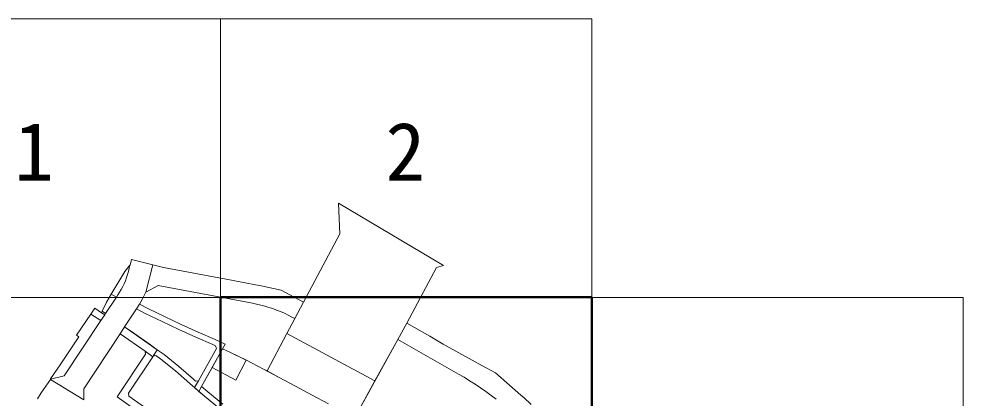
# Model space of a CAD drawing. Units: millimetres at full size, sheet at 1:500; details may follow other scales. Extents: x 56386042 to 56854500, y 25771750 to 26117216.
# Drawn here: x 56818895 to 56854500, y 26070853 to 26085149 of the extents above; entities that cross this region are included whole.
import ezdxf
from ezdxf.enums import TextEntityAlignment as Align

# ---------------------------------------------------------------- set-up
doc = ezdxf.new("R2010")
doc.units = ezdxf.units.MM
doc.header["$LTSCALE"] = 500
doc.layers.add('レイヤ1', color=7, linetype='Continuous', lineweight=13)
doc.styles.add('ＭＳ ゴシック', font='')
doc.styles.get('ＭＳ ゴシック').set_extended_font_data('MS Gothic')

msp = doc.modelspace()

# ---------------------------------------------------------------- linework, layer by layer
at = {"layer": 'レイヤ1'}
for p, q in [((56812500, 26085149.2), (56825780, 26085149.2)), ((56825780, 26085149.2), (56840500, 26085149.2)), ((56826500, 26075189.2), (56826500, 26085149.2)), ((56840500, 26075189.2), (56840500, 26085149.2)), ((56830951, 26078199), (56834908.5, 26075850.4)), ((56830993.4, 26077043.1), (56830951, 26078199)), ((56829626.6, 26074469.4), (56830993.4, 26077043.1)), ((56823085.3, 26075867.9), (56823137.9, 26076078.6)), ((56823137.9, 26076078.6), (56823944.4, 26075877.5)), ((56822892.1, 26075622.4), (56823084.1, 26075866.4)), ((56823059, 26075746.5), (56823029.2, 26075627.7)), ((56823084.1, 26075866.4), (56823059, 26075746.5)), ((56823084.1, 26075866.4), (56823085.3, 26075867.9)), ((56823944.4, 26075877.5), (56823680.4, 26074851.5)), ((56823944.4, 26075877.5), (56824143.4, 26075827.9)), ((56824143.4, 26075827.9), (56824345.2, 26075775.1)), ((56824345.2, 26075775.1), (56826436.4, 26075384.2)), ((56834639.1, 26075777.4), (56833525.3, 26073680.1)), ((56834908.5, 26075850.4), (56834639.1, 26075777.4)), ((56822380, 26074767.2), (56822892.1, 26075622.4)), ((56822955.4, 26075394.1), (56822911.5, 26075279.8)), ((56822994.6, 26075510.2), (56822955.4, 26075394.1)), ((56823029.2, 26075627.7), (56822994.6, 26075510.2)), ((56826436.4, 26075384.2), (56826647.8, 26075348)), ((56826647.8, 26075348), (56827811.8, 26075121.2)), ((56822810.3, 26075056.7), (56822753, 26074948.4)), ((56822863.1, 26075167.2), (56822810.3, 26075056.7)), ((56822911.5, 26075279.8), (56822863.1, 26075167.2)), ((56823680.4, 26074851.5), (56824144.3, 26075100.7)), ((56824144.3, 26075100.7), (56827706.5, 26074428.7)), ((56826500, 26075189.2), (56826500, 26065229.2)), ((56827811.8, 26075121.2), (56828032.8, 26075090.5)), ((56828032.8, 26075090.5), (56828780.5, 26074925.8)), ((56840500, 26075189.2), (56840500, 26065229.2)), ((56812500, 26074649.2), (56854500, 26074649.2)), ((56822570.8, 26074656), (56822165.6, 26074043.9)), ((56822198.6, 26074464.2), (56822380, 26074767.2)), ((56822570.8, 26074656), (56822380, 26074767.2)), ((56822628.3, 26074742.9), (56822570.8, 26074656)), ((56822691.5, 26074842.5), (56822628.3, 26074742.9)), ((56822753, 26074948.4), (56822691.5, 26074842.5)), ((56823558.9, 26074599.3), (56823621.9, 26074724.3)), ((56823621.9, 26074724.3), (56823680.4, 26074851.5)), ((56828780.5, 26074925.8), (56829626.6, 26074469.4)), ((56854500, 26074649.2), (56854500, 26065229.2)), ((56822040.2, 26074131.8), (56822198.6, 26074464.2)), ((56823445.2, 26074397.9), (56823331.9, 26074220.5)), ((56823445.2, 26074397.9), (56823491.5, 26074476.6)), ((56823754.9, 26074226.5), (56823445.2, 26074397.9)), ((56823491.5, 26074476.6), (56823558.9, 26074599.3)), ((56827706.5, 26074428.7), (56827860.8, 26074397.2)), ((56827860.8, 26074397.2), (56828014.1, 26074361)), ((56828014.1, 26074361), (56828166.2, 26074320.3)), ((56828166.2, 26074320.3), (56828317.1, 26074275.1)), ((56828317.1, 26074275.1), (56828466.5, 26074225.3)), ((56829626.6, 26074469.4), (56829298.3, 26073851.2)), ((56821062.6, 26073226.6), (56821603.3, 26074020.2)), ((56821603.3, 26074020.2), (56821752.7, 26074239.6)), ((56821603.3, 26074020.2), (56821988.1, 26073775.6)), ((56821752.7, 26074239.6), (56822012.8, 26074074.3)), ((56821988.1, 26073775.6), (56822134.6, 26073996.9)), ((56822012.8, 26074074.3), (56822040.2, 26074131.8)), ((56822134.6, 26073996.9), (56822012.8, 26074074.3)), ((56822165.6, 26074043.9), (56822040.2, 26074131.8)), ((56822134.6, 26073996.9), (56822165.6, 26074043.9)), ((56822882.5, 26073541.5), (56823331.9, 26074220.5)), ((56823331.9, 26074220.5), (56823658.8, 26074039.6)), ((56823658.8, 26074039.6), (56824293.3, 26073738)), ((56824383.1, 26073927.9), (56823754.9, 26074226.5)), ((56825017.3, 26073629.8), (56824383.1, 26073927.9)), ((56828466.5, 26074225.3), (56828614.4, 26074171.1)), ((56828614.4, 26074171.1), (56828760.5, 26074112.5)), ((56828760.5, 26074112.5), (56828904.9, 26074049.5)), ((56828904.9, 26074049.5), (56829047.3, 26073982.2)), ((56829047.3, 26073982.2), (56829187.6, 26073910.7)), ((56829187.6, 26073910.7), (56829225.7, 26073890.3)), ((56821988.1, 26073775.6), (56820608.3, 26071691)), ((56824293.3, 26073738), (56824929.3, 26073439.1)), ((56825653.8, 26073341.5), (56825017.3, 26073629.8)), ((56829298.3, 26073851.2), (56829002.3, 26073293.8)), ((56829225.7, 26073890.3), (56829298.3, 26073851.2)), ((56833181.7, 26073057.5), (56833525.3, 26073680.1)), ((56833525.3, 26073680.1), (56834392, 26073183.6)), ((56821156.4, 26073164.8), (56821062.6, 26073226.6)), ((56821338, 26071208), (56822708.5, 26073278.7)), ((56822882.5, 26073541.5), (56822708.5, 26073278.7)), ((56822708.5, 26073278.7), (56823652, 26072617.4)), ((56823227.3, 26073299.9), (56822882.5, 26073541.5)), ((56822882.5, 26073541.5), (56824115.4, 26072677.5)), ((56823802.5, 26072896.7), (56823227.3, 26073299.9)), ((56824929.3, 26073439.1), (56825568.5, 26073149.7)), ((56826295.8, 26073061.1), (56825653.8, 26073341.5)), ((56829002.3, 26073293.8), (56828251.5, 26071880.2)), ((56829002.3, 26073293.8), (56832322.1, 26071499.7)), ((56820805.9, 26072633.3), (56820979.8, 26072896)), ((56820979.8, 26072896), (56821156.4, 26073164.8)), ((56824115.4, 26072677.5), (56823802.5, 26072896.7)), ((56825568.5, 26073149.7), (56826210.6, 26072869.1)), ((56826210.6, 26072869.1), (56826309.5, 26072824.6)), ((56826675.3, 26072890), (56826295.8, 26073061.1)), ((56826572.5, 26072706), (56826675.3, 26072890)), ((56831548.3, 26070097.4), (56833181.7, 26073057.5)), ((56833181.7, 26073057.5), (56832322.1, 26071499.7)), ((56833181.7, 26073057.5), (56835469.5, 26071760.2)), ((56834392, 26073183.6), (56834899.9, 26072888.1)), ((56834899.9, 26072888.1), (56835592.1, 26072503.3)), ((56820626.5, 26072368.1), (56820805.9, 26072633.3)), ((56823671.6, 26072514.3), (56822603.6, 26070900.6)), ((56823652, 26072617.4), (56823671.6, 26072514.3)), ((56823941.4, 26072414.7), (56823652, 26072617.4)), ((56824115.4, 26072677.5), (56823957.9, 26072439.6)), ((56823957.9, 26072439.6), (56823999.4, 26072502.3)), ((56823999.4, 26072502.3), (56824115.4, 26072677.5)), ((56824377.8, 26072493.6), (56824115.4, 26072677.5)), ((56824930.5, 26072038.9), (56824377.8, 26072493.6)), ((56826342.4, 26072724.9), (56825662.2, 26071508.2)), ((56826572.5, 26072706), (56825783.7, 26071295.2)), ((56826572.5, 26072706), (56826178.6, 26072001.6)), ((56826309.5, 26072824.6), (56826342.4, 26072724.9)), ((56826847.7, 26072582), (56826572.5, 26072706)), ((56827475.8, 26072280.5), (56826847.7, 26072582)), ((56827466.6, 26072284.9), (56826847.7, 26072582)), ((56835592.1, 26072503.3), (56835992.8, 26072280.8)), ((56820447.7, 26072103.2), (56820626.5, 26072368.1)), ((56823027.5, 26071033.9), (56823941.4, 26072414.7)), ((56823941.4, 26072414.7), (56823957.9, 26072439.6)), ((56823957.9, 26072439.6), (56824061.1, 26072459.1)), ((56824061.1, 26072459.1), (56824250.6, 26072326.3)), ((56824250.6, 26072326.3), (56824794.6, 26071878.8)), ((56827075.8, 26071534.4), (56827466.6, 26072284.9)), ((56827466.6, 26072284.9), (56827475.8, 26072280.5)), ((56828098.7, 26071962.2), (56827475.8, 26072280.5)), ((56835992.8, 26072280.8), (56836351.5, 26072086.2)), ((56820092.9, 26071575.2), (56820447.7, 26072103.2)), ((56824794.6, 26071878.8), (56825337.7, 26071403.7)), ((56825475.6, 26071562.2), (56824930.5, 26072038.9)), ((56825783.7, 26071295.2), (56826178.6, 26072001.6)), ((56826178.6, 26072001.6), (56827075.8, 26071534.4)), ((56828251.5, 26071880.2), (56828098.7, 26071962.2)), ((56828098.7, 26071962.2), (56828715.3, 26071631)), ((56828715.3, 26071631), (56828251.5, 26071880.2)), ((56836351.5, 26072086.2), (56836863.7, 26071807)), ((56836863.7, 26071807), (56837825.9, 26070967.3)), ((56819911.9, 26071307), (56820081.8, 26071558.9)), ((56820081.8, 26071558.9), (56820086.7, 26071566.1)), ((56821339.4, 26070790.3), (56820081.8, 26071558.9)), ((56820608.3, 26071691), (56820086.7, 26071566.1)), ((56820086.7, 26071566.1), (56820092.9, 26071575.2)), ((56825558.8, 26071490.1), (56825475.6, 26071562.2)), ((56825662.2, 26071508.2), (56825516.9, 26071248.4)), ((56825662.2, 26071508.2), (56825558.8, 26071490.1)), ((56829331.8, 26071299.5), (56828715.3, 26071631)), ((56832322.1, 26071499.7), (56831548.3, 26070097.4)), ((56835469.5, 26071760.2), (56835681.3, 26071637.1)), ((56835681.3, 26071637.1), (56835890.6, 26071509.7)), ((56835890.6, 26071509.7), (56836097.2, 26071378.1)), ((56819734.6, 26071050.6), (56819911.9, 26071307)), ((56821339.4, 26070790.3), (56821338, 26071208)), ((56825337.7, 26071403.7), (56825888.9, 26070926.2)), ((56825516.9, 26071248.4), (56825337.7, 26071403.7)), ((56825679, 26071108), (56825516.9, 26071248.4)), ((56825783.7, 26071295.2), (56825679, 26071108)), ((56825888.9, 26070926.2), (56825679, 26071108)), ((56826024.5, 26071086.6), (56825783.7, 26071295.2)), ((56826584, 26070625.2), (56826024.5, 26071086.6)), ((56829948.6, 26070968.4), (56829331.8, 26071299.5)), ((56836097.2, 26071378.1), (56836301.1, 26071242.2)), ((56836301.1, 26071242.2), (56836502.1, 26071102.1)), ((56836502.1, 26071102.1), (56836700.2, 26070958)), ((56819593.5, 26070832.3), (56819734.6, 26071050.6)), ((56822603.6, 26070900.6), (56824893.8, 26069287.3)), ((56823047, 26070930.7), (56823027.5, 26071033.9)), ((56825340.1, 26069315.4), (56823047, 26070930.7)), ((56825888.9, 26070926.2), (56826453.7, 26070460.4)), ((56830565.7, 26070638), (56829948.6, 26070968.4)), ((56836700.2, 26070958), (56836895.3, 26070809.8)), ((56837825.9, 26070967.3), (56837941.4, 26070874.5)), ((56837941.4, 26070874.5), (56838208.5, 26070616.4))]:
    msp.add_line(p, q, dxfattribs=at)
at = {"layer": 'レイヤ1', "lineweight": 50}
for p, q in [((56826500, 26074656.3), (56840500, 26074656.3)), ((56826500, 26064156.3), (56826500, 26074656.3)), ((56840500, 26074656.3), (56840500, 26064156.3))]:
    msp.add_line(p, q, dxfattribs=at)

# ---------------------------------------------------------------- texts
at = {"layer": 'レイヤ1', "style": 'ＭＳ ゴシック'}
for s, p in [('1', (56818719.8, 26078388.8)), ('2', (56832719.8, 26078388.8))]:
    msp.add_text(s, height=2199, dxfattribs=at).set_placement(p, align=Align.BOTTOM_LEFT)

doc.saveas('drawing.dxf')
